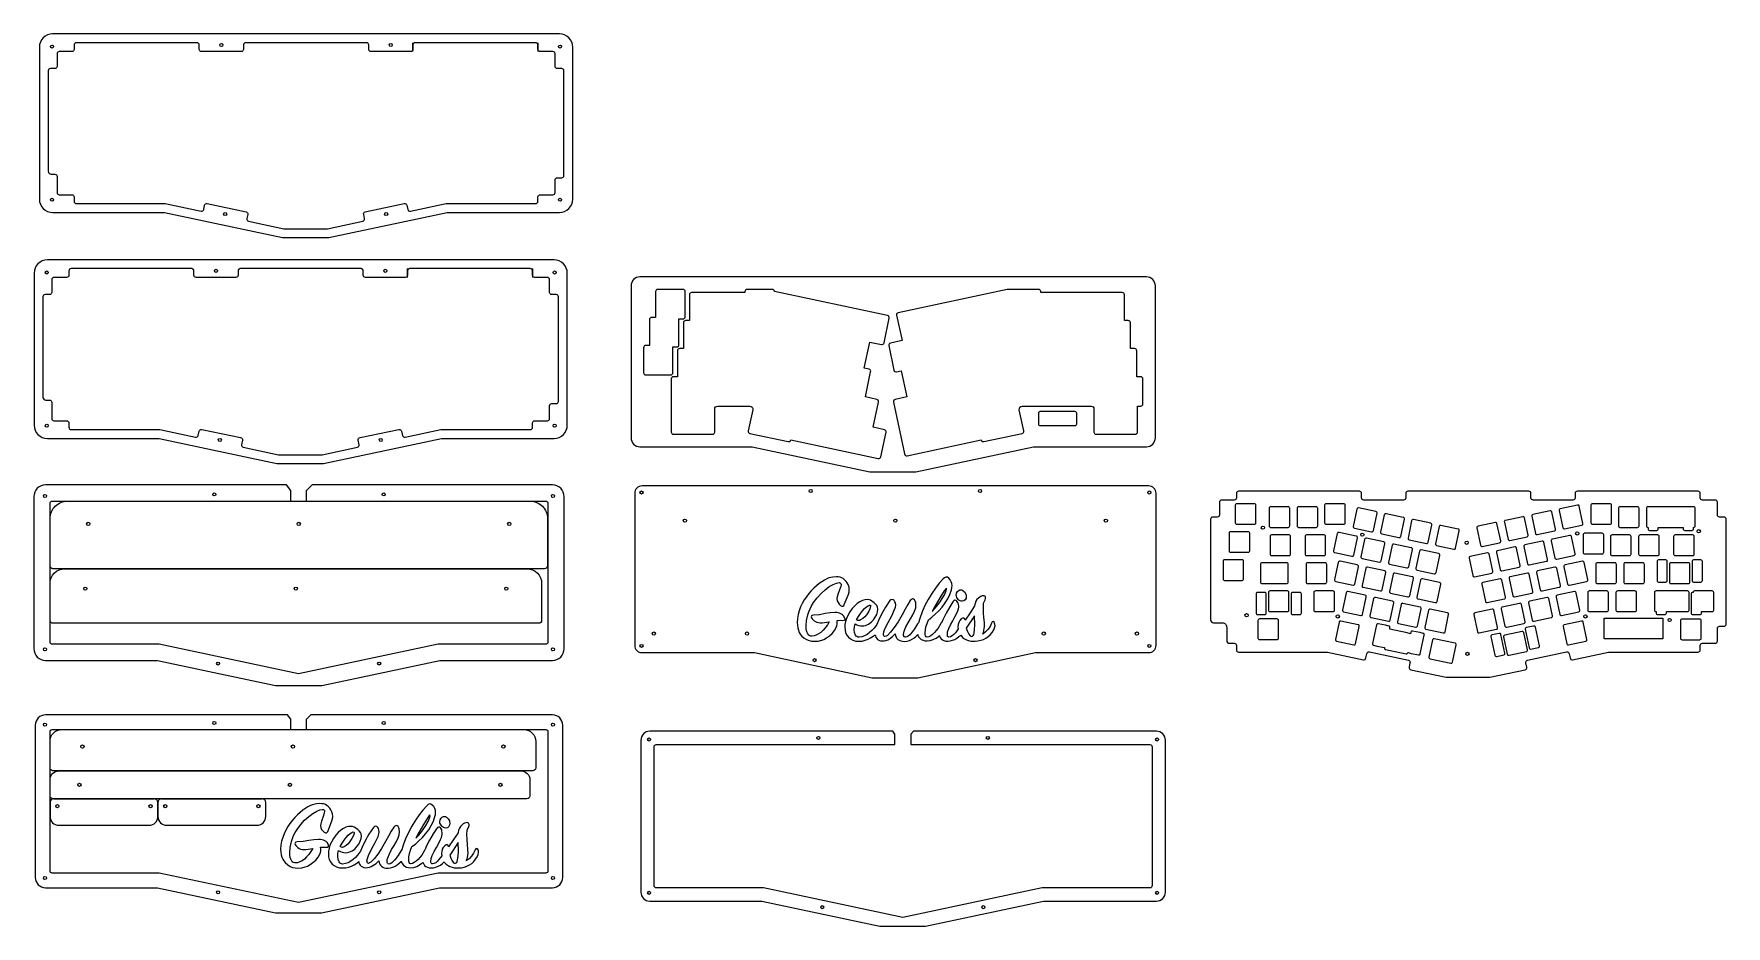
# Model space of a CAD drawing. Header units: inches. Extents: x 16 to 2541, y 31 to 1463.
# Drawn here: x 16 to 1165, y 31 to 637 of the extents above; entities that cross this region are included whole.
import ezdxf

# ---------------------------------------------------------------- set-up
doc = ezdxf.new("R2010")
doc.units = ezdxf.units.IN
doc.header["$MEASUREMENT"] = 0
doc.layers.add('Layer 1', color=7, linetype='Continuous')

msp = doc.modelspace()

# ---------------------------------------------------------------- linework, layer by layer
at = {"color": 2, "linetype": 'Continuous'}
for p, q in [((190.2, 327), (187.3, 330.8)), ((190.2, 319.8), (190.2, 327)), ((200.9, 327), (204.8, 330.8)), ((200.9, 319.8), (200.9, 327)), ((190.2, 171.6), (188, 174.5)), ((200.9, 171.6), (203.8, 174.5)), ((190.2, 164.5), (190.2, 171.6)), ((200.9, 164.5), (200.9, 171.6))]:
    msp.add_line(p, q, dxfattribs=at)
at = {"color": 6, "linetype": 'Continuous'}
for p, q in [((26.7, 115), (26.7, 105.5)), ((29.2, 117.5), (97.5, 117.5)), ((100, 115), (100, 105.5)), ((100, 105.5), (100, 115)), ((102.5, 117.5), (170.8, 117.5)), ((173.3, 105.5), (173.3, 115)), ((32.7, 99.5), (94, 99.5)), ((106, 99.5), (167.3, 99.5))]:
    msp.add_line(p, q, dxfattribs=at)
at = {"color": 1, "linetype": 'Continuous'}
for points in [[(28.5, 637.2, 0.414214), (19.5, 628.2), (19.5, 623.7), (19.5, 529.4), (19.5, 524.9, 0.414214), (28.5, 515.9), (33, 515.9), (104.4, 515.9), (184.6, 498.9), (200.4, 498.9), (216.2, 498.9), (296.4, 515.9), (368.3, 515.9), (372.8, 515.9, 0.414214), (381.8, 524.9), (381.8, 529.4), (381.8, 628.2, 0.414214), (372.8, 637.2), (205.8, 637.2), (195.1, 637.2), (33, 637.2)], [(33, 527.9), (38.5, 527.9), (41.6, 527.9, -0.414214), (43.1, 526.4), (43.1, 523.4, 0.414214), (44.6, 521.9), (105, 521.9), (129.3, 516.7, 0.414214), (131.1, 517.9), (131.7, 520.8, -0.414214), (133.5, 522), (159.9, 516.4, -0.414214), (161, 514.6), (160.4, 511.7, 0.414214), (161.6, 509.9), (185.5, 504.8), (215.3, 504.8), (239.2, 509.9, 0.414214), (240.4, 511.7), (239.8, 514.6, -0.414214), (240.9, 516.4), (267.3, 522, -0.414214), (269.1, 520.8), (269.7, 517.9, 0.414214), (271.5, 516.7), (295.8, 521.9), (356.7, 521.9, 0.414214), (358.2, 523.4), (358.2, 526.4, -0.414214), (359.7, 527.9), (368.3, 527.9, 0.414214), (369.8, 529.4), (369.8, 538, -0.414214), (371.3, 539.5), (374.3, 539.5, 0.414214), (375.8, 541), (375.8, 612.1, 0.414214), (374.3, 613.6), (371.3, 613.6, -0.414214), (369.8, 615.1), (369.8, 623.7, 0.414214), (368.3, 625.2), (359.7, 625.2, -0.414214), (358.2, 626.7), (358.2, 629.7, 0.414214), (356.7, 631.2), (274.7, 631.2, 0.414214), (273.2, 629.7), (273.2, 626.7, -0.414214), (271.7, 625.2), (244.7, 625.2, -0.414214), (243.2, 626.7), (243.2, 629.7, 0.414214), (241.7, 631.2), (159.6, 631.2, 0.414214), (158.1, 629.7), (158.1, 626.7, -0.414214), (156.6, 625.2), (129.6, 625.2, -0.414214), (128.1, 626.7), (128.1, 629.7, 0.414214), (126.6, 631.2), (44.6, 631.2, 0.414214), (43.1, 629.7), (43.1, 626.7, -0.414214), (41.6, 625.2), (33, 625.2, 0.414214), (31.5, 623.7), (31.5, 615.1, -0.414214), (30, 613.6), (27, 613.6, 0.414214), (25.5, 612.1), (25.5, 543.9, 0.414214), (27.5, 541.9), (30, 541.9, -0.414214), (31.5, 540.4), (31.5, 539.5), (31.5, 529.4, 0.414214)], [(24.9, 483.7, 0.414214), (15.9, 474.7), (15.9, 470.2), (15.9, 375.9), (15.9, 371.4, 0.414214), (24.9, 362.4), (29.4, 362.4), (100.8, 362.4), (180.9, 345.3), (196.8, 345.3), (212.6, 345.3), (292.7, 362.4), (364.6, 362.4), (369.1, 362.4, 0.414214), (378.1, 371.4), (378.1, 375.9), (378.1, 474.7, 0.414214), (369.1, 483.7), (202.1, 483.7), (191.4, 483.7), (29.4, 483.7)], [(29.4, 374.4), (34.9, 374.4), (38, 374.4, -0.414214), (39.5, 372.9), (39.5, 369.9, 0.414214), (41, 368.4), (101.4, 368.4), (125.6, 363.2, 0.414214), (127.4, 364.4), (128, 367.3, -0.414214), (129.8, 368.5), (156.2, 362.9, -0.414214), (157.4, 361.1), (156.8, 358.1, 0.414214), (157.9, 356.4), (181.9, 351.3), (211.7, 351.3), (235.6, 356.4, 0.414214), (236.7, 358.1), (236.1, 361.1, -0.414214), (237.3, 362.9), (263.7, 368.5, -0.414214), (265.5, 367.3), (266.1, 364.4, 0.414214), (267.9, 363.2), (292.1, 368.4), (353, 368.4, 0.414214), (354.5, 369.9), (354.5, 372.9, -0.414214), (356, 374.4), (364.6, 374.4, 0.414214), (366.1, 375.9), (366.1, 384.5, -0.414214), (367.6, 386), (370.6, 386, 0.414214), (372.1, 387.5), (372.1, 458.6, 0.414214), (370.6, 460.1), (367.6, 460.1, -0.414214), (366.1, 461.6), (366.1, 470.2, 0.414214), (364.6, 471.7), (356, 471.7, -0.414214), (354.5, 473.2), (354.5, 476.2, 0.414214), (353, 477.7), (271, 477.7, 0.414214), (269.5, 476.2), (269.5, 473.2, -0.414214), (268, 471.7), (241, 471.7, -0.414214), (239.5, 473.2), (239.5, 476.2, 0.414214), (238, 477.7), (156, 477.7, 0.414214), (154.5, 476.2), (154.5, 473.2, -0.414214), (153, 471.7), (126, 471.7, -0.414214), (124.5, 473.2), (124.5, 476.2, 0.414214), (123, 477.7), (41, 477.7, 0.414214), (39.5, 476.2), (39.5, 473.2, -0.414214), (38, 471.7), (29.4, 471.7, 0.414214), (27.9, 470.2), (27.9, 461.6, -0.414214), (26.4, 460.1), (23.4, 460.1, 0.414214), (21.9, 458.6), (21.9, 390.4, 0.414214), (23.9, 388.4), (26.4, 388.4, -0.414214), (27.9, 386.9), (27.9, 386), (27.9, 375.9, 0.414214)], [(844.9, 318), (832.9, 318, 0.414214), (831.9, 317), (831.9, 305, 0.414214), (832.9, 304), (844.9, 304, 0.414214), (845.9, 305), (845.9, 317, 0.414214)], [(867.9, 315.9), (855.9, 315.9, 0.414214), (854.9, 314.9), (854.9, 302.9, 0.414214), (855.9, 301.9), (867.9, 301.9, 0.414214), (868.9, 302.9), (868.9, 314.9, 0.414214)], [(886.9, 315.9), (874.9, 315.9, 0.414214), (873.9, 314.9), (873.9, 302.9, 0.414214), (874.9, 301.9), (886.9, 301.9, 0.414214), (887.9, 302.9), (887.9, 314.9, 0.414214)], [(905.6, 318), (893.6, 318, 0.414214), (892.6, 317), (892.6, 305, 0.414214), (893.6, 304), (905.6, 304, 0.414214), (906.6, 305), (906.6, 317, 0.414214)], [(927.4, 312.6), (915.7, 315.1, 0.414214), (914.5, 314.4), (912, 302.6, 0.414214), (912.8, 301.4), (924.5, 299, 0.414214), (925.7, 299.7), (928.2, 311.5, 0.414214)], [(946, 308.7), (934.3, 311.2, 0.414214), (933.1, 310.4), (930.6, 298.7, 0.414214), (931.4, 297.5), (943.1, 295, 0.414214), (944.3, 295.8), (946.8, 307.5, 0.414214)], [(1045.8, 313.2), (1034.1, 310.7, 0.414214), (1033.3, 309.5), (1035.8, 297.7, 0.414214), (1037, 297), (1048.7, 299.5, 0.414214), (1049.5, 300.7), (1047, 312.4, 0.414214)], [(1064.5, 317.1), (1052.7, 314.6, 0.414214), (1051.9, 313.4), (1054.4, 301.7, 0.414214), (1055.6, 300.9), (1067.4, 303.4, 0.414214), (1068.1, 304.6), (1065.6, 316.4, 0.414214)], [(1086.5, 318), (1074.5, 318, 0.414214), (1073.5, 317), (1073.5, 305, 0.414214), (1074.5, 304), (1086.5, 304, 0.414214), (1087.5, 305), (1087.5, 317, 0.414214)], [(1105.2, 315.9), (1093.2, 315.9, 0.414214), (1092.2, 314.9), (1092.2, 302.9, 0.414214), (1093.2, 301.9), (1105.2, 301.9, 0.414214), (1106.2, 302.9), (1106.2, 314.9, 0.414214)], [(1113.3, 299.9), (1118.3, 299.9, 0.414214), (1119.3, 300.9), (1119.3, 301.9), (1136.2, 301.9), (1136.2, 300.9, 0.414214), (1137.2, 299.9), (1142.2, 299.9, 0.414214), (1143.2, 300.9), (1143.2, 301.9), (1143.3, 301.9, 0.414214), (1144.3, 302.9), (1144.3, 314.9, 0.414214), (1143.3, 315.9), (1112.2, 315.9, 0.414214), (1111.2, 314.9), (1111.2, 302.9, 0.414214), (1112.2, 301.9), (1112.3, 301.9), (1112.3, 300.9, 0.414214)], [(840.7, 299), (828.7, 299, 0.414214), (827.7, 298), (827.7, 286, 0.414214), (828.7, 285), (840.7, 285, 0.414214), (841.7, 286), (841.7, 298, 0.414214)], [(964.7, 304.7), (952.9, 307.2, 0.414214), (951.7, 306.4), (949.3, 294.7, 0.414214), (950, 293.5), (961.8, 291, 0.414214), (962.9, 291.8), (965.4, 303.5, 0.414214)], [(983.3, 300.8), (971.6, 303.3, 0.414214), (970.4, 302.5), (967.9, 290.8, 0.414214), (968.7, 289.6), (980.4, 287.1, 0.414214), (981.6, 287.8), (984.1, 299.6, 0.414214)], [(1008.6, 305.2), (996.8, 302.7, 0.414214), (996, 301.6), (998.5, 289.8, 0.414214), (999.7, 289), (1011.5, 291.5, 0.414214), (1012.2, 292.7), (1009.7, 304.5, 0.414214)], [(1027.2, 309.2), (1015.4, 306.7, 0.414214), (1014.7, 305.5), (1017.2, 293.8, 0.414214), (1018.4, 293), (1030.1, 295.5, 0.414214), (1030.9, 296.7), (1028.4, 308.4, 0.414214)], [(868.5, 296.8), (856.5, 296.8, 0.414214), (855.5, 295.8), (855.5, 283.8, 0.414214), (856.5, 282.8), (868.5, 282.8, 0.414214), (869.5, 283.8), (869.5, 295.8, 0.414214)], [(892.3, 296.8), (880.3, 296.8, 0.414214), (879.3, 295.8), (879.3, 283.8, 0.414214), (880.3, 282.8), (892.3, 282.8, 0.414214), (893.3, 283.8), (893.3, 295.8, 0.414214)], [(914.1, 296), (902.4, 298.5, 0.414214), (901.2, 297.7), (898.7, 286, 0.414214), (899.5, 284.8), (911.2, 282.3, 0.414214), (912.4, 283.1), (914.9, 294.8, 0.414214)], [(932.8, 292), (921, 294.5, 0.414214), (919.8, 293.8), (917.3, 282, 0.414214), (918.1, 280.8), (929.8, 278.3, 0.414214), (931, 279.1), (933.5, 290.8, 0.414214)], [(951.4, 288.1), (939.7, 290.6, 0.414214), (938.5, 289.8), (936, 278.1, 0.414214), (936.7, 276.9), (948.5, 274.4, 0.414214), (949.7, 275.2), (952.2, 286.9, 0.414214)], [(1021.8, 288.6), (1010.1, 286.1, 0.414214), (1009.3, 284.9), (1011.8, 273.2, 0.414214), (1013, 272.4), (1024.7, 274.9, 0.414214), (1025.5, 276.1), (1023, 287.8, 0.414214)], [(1040.5, 292.5), (1028.7, 290.1, 0.414214), (1028, 288.9), (1030.4, 277.1, 0.414214), (1031.6, 276.4), (1043.4, 278.9, 0.414214), (1044.1, 280), (1041.6, 291.8, 0.414214)], [(1059.1, 296.5), (1047.4, 294, 0.414214), (1046.6, 292.8), (1049.1, 281.1, 0.414214), (1050.3, 280.3), (1062, 282.8, 0.414214), (1062.8, 284), (1060.3, 295.7, 0.414214)], [(1081.2, 297.9), (1069.2, 297.9, 0.414214), (1068.2, 296.9), (1068.2, 284.9, 0.414214), (1069.2, 283.9), (1081.2, 283.9, 0.414214), (1082.2, 284.9), (1082.2, 296.9, 0.414214)], [(1099.8, 296.8), (1087.8, 296.8, 0.414214), (1086.8, 295.8), (1086.8, 283.8, 0.414214), (1087.8, 282.8), (1099.8, 282.8, 0.414214), (1100.8, 283.8), (1100.8, 295.8, 0.414214)], [(1118.9, 296.8), (1106.9, 296.8, 0.414214), (1105.9, 295.8), (1105.9, 283.8, 0.414214), (1106.9, 282.8), (1118.9, 282.8, 0.414214), (1119.9, 283.8), (1119.9, 295.8, 0.414214)], [(1142.7, 296.8), (1130.7, 296.8, 0.414214), (1129.7, 295.8), (1129.7, 283.8, 0.414214), (1130.7, 282.8), (1142.7, 282.8, 0.414214), (1143.7, 283.8), (1143.7, 295.8, 0.414214)], [(836.6, 279.9), (824.6, 279.9, 0.414214), (823.6, 278.9), (823.6, 266.9, 0.414214), (824.6, 265.9), (836.6, 265.9, 0.414214), (837.6, 266.9), (837.6, 278.9, 0.414214)], [(893, 277.8), (881, 277.8, 0.414214), (880, 276.8), (880, 264.8, 0.414214), (881, 263.8), (893, 263.8, 0.414214), (894, 264.8), (894, 276.8, 0.414214)], [(914.8, 276.4), (903.1, 278.9, 0.414214), (901.9, 278.1), (899.4, 266.4, 0.414214), (900.2, 265.2), (911.9, 262.7, 0.414214), (913.1, 263.4), (915.6, 275.2, 0.414214)], [(970, 284.1), (958.3, 286.6, 0.414214), (957.1, 285.8), (954.6, 274.1, 0.414214), (955.4, 272.9), (967.1, 270.4, 0.414214), (968.3, 271.2), (970.8, 282.9, 0.414214)], [(1003.2, 284.6), (991.5, 282.1, 0.414214), (990.7, 280.9), (993.2, 269.2, 0.414214), (994.4, 268.4), (1006.1, 270.9, 0.414214), (1006.9, 272.1), (1004.4, 283.9, 0.414214)], [(1067.7, 278.9), (1056, 276.4, 0.414214), (1055.2, 275.2), (1057.7, 263.4, 0.414214), (1058.9, 262.7), (1070.6, 265.2, 0.414214), (1071.4, 266.4), (1068.9, 278.1, 0.414214)], [(1089.8, 277.8), (1077.8, 277.8, 0.414214), (1076.8, 276.8), (1076.8, 264.8, 0.414214), (1077.8, 263.8), (1089.8, 263.8, 0.414214), (1090.8, 264.8), (1090.8, 276.8, 0.414214)], [(1108.8, 277.8), (1096.8, 277.8, 0.414214), (1095.8, 276.8), (1095.8, 264.8, 0.414214), (1096.8, 263.8), (1108.8, 263.8, 0.414214), (1109.8, 264.8), (1109.8, 276.8, 0.414214)], [(1124.4, 279.8), (1119.4, 279.8, 0.414214), (1118.4, 278.8), (1118.4, 265.8, 0.414214), (1119.4, 264.8), (1124.4, 264.8, 0.414214), (1125.4, 265.8), (1125.4, 278.8, 0.414214)], [(1139.8, 277.8), (1127.8, 277.8, 0.414214), (1126.8, 276.8), (1126.8, 264.8, 0.414214), (1127.8, 263.8), (1139.8, 263.8, 0.414214), (1140.8, 264.8), (1140.8, 276.8, 0.414214)], [(1148.2, 279.8), (1143.2, 279.8, 0.414214), (1142.2, 278.8), (1142.2, 265.8, 0.414214), (1143.2, 264.8), (1148.2, 264.8, 0.414214), (1149.2, 265.8), (1149.2, 278.8, 0.414214)], [(933.5, 272.4), (921.7, 274.9, 0.414214), (920.5, 274.1), (918, 262.4, 0.414214), (918.8, 261.2), (930.5, 258.7, 0.414214), (931.7, 259.5), (934.2, 271.2, 0.414214)], [(952.1, 268.4), (940.4, 270.9, 0.414214), (939.2, 270.2), (936.7, 258.4, 0.414214), (937.4, 257.2), (949.2, 254.7, 0.414214), (950.4, 255.5), (952.9, 267.3, 0.414214)], [(970.7, 264.5), (959, 267, 0.414214), (957.8, 266.2), (955.3, 254.5, 0.414214), (956.1, 253.3), (967.8, 250.8, 0.414214), (969, 251.6), (971.5, 263.3, 0.414214)], [(1011.8, 267), (1000.1, 264.5, 0.414214), (999.3, 263.3), (1001.8, 251.6, 0.414214), (1003, 250.8), (1014.7, 253.3, 0.414214), (1015.5, 254.5), (1013, 266.2, 0.414214)], [(1030.4, 270.9), (1018.7, 268.4, 0.414214), (1017.9, 267.3), (1020.4, 255.5, 0.414214), (1021.6, 254.7), (1033.4, 257.2, 0.414214), (1034.1, 258.4), (1031.6, 270.2, 0.414214)], [(1049.1, 274.9), (1037.3, 272.4, 0.414214), (1036.6, 271.2), (1039.1, 259.5, 0.414214), (1040.3, 258.7), (1052, 261.2, 0.414214), (1052.8, 262.4), (1050.3, 274.1, 0.414214)], [(847, 242.7), (852, 242.7, 0.414214), (853, 243.7), (853, 256.7, 0.414214), (852, 257.7), (847, 257.7, 0.414214), (846, 256.7), (846, 243.7, 0.414214)], [(867.4, 258.7), (855.4, 258.7, 0.414214), (854.4, 257.7), (854.4, 245.7, 0.414214), (855.4, 244.7), (867.4, 244.7, 0.414214), (868.4, 245.7), (868.4, 257.7, 0.414214)], [(870.8, 242.7), (875.8, 242.7, 0.414214), (876.8, 243.7), (876.8, 256.7, 0.414214), (875.8, 257.7), (870.8, 257.7, 0.414214), (869.8, 256.7), (869.8, 243.7, 0.414214)], [(898.3, 258.7), (886.3, 258.7, 0.414214), (885.3, 257.7), (885.3, 245.7, 0.414214), (886.3, 244.7), (898.3, 244.7, 0.414214), (899.3, 245.7), (899.3, 257.7, 0.414214)], [(920.2, 255.8), (908.4, 258.3, 0.414214), (907.3, 257.5), (904.8, 245.7, 0.414214), (905.5, 244.6), (917.3, 242.1, 0.414214), (918.4, 242.8), (920.9, 254.6, 0.414214)], [(938.8, 251.8), (927.1, 254.3, 0.414214), (925.9, 253.5), (923.4, 241.8, 0.414214), (924.2, 240.6), (935.9, 238.1, 0.414214), (937.1, 238.9), (939.6, 250.6, 0.414214)], [(1043.7, 254.3), (1032, 251.8, 0.414214), (1031.2, 250.6), (1033.7, 238.9, 0.414214), (1034.9, 238.1), (1046.6, 240.6, 0.414214), (1047.4, 241.8), (1044.9, 253.5, 0.414214)], [(1062.4, 258.3), (1050.6, 255.8, 0.414214), (1049.8, 254.6), (1052.3, 242.8, 0.414214), (1053.5, 242.1), (1065.3, 244.6, 0.414214), (1066, 245.7), (1063.5, 257.5, 0.414214)], [(1084.4, 258.7), (1072.4, 258.7, 0.414214), (1071.4, 257.7), (1071.4, 245.7, 0.414214), (1072.4, 244.7), (1084.4, 244.7, 0.414214), (1085.4, 245.7), (1085.4, 257.7, 0.414214)], [(1103.5, 258.7), (1091.5, 258.7, 0.414214), (1090.5, 257.7), (1090.5, 245.7, 0.414214), (1091.5, 244.7), (1103.5, 244.7, 0.414214), (1104.5, 245.7), (1104.5, 257.7, 0.414214)], [(1116.7, 257.7), (1116.7, 245.7, 0.414214), (1117.7, 244.7), (1117.8, 244.7), (1117.8, 243.7, 0.414214), (1118.8, 242.7), (1123.8, 242.7, 0.414214), (1124.8, 243.7), (1124.8, 244.7), (1139.2, 244.7, 0.414214), (1140.2, 245.7), (1140.2, 257.7, 0.414214), (1139.2, 258.7), (1117.7, 258.7, 0.414214)], [(1142.6, 257.7, 0.414214), (1141.6, 256.7), (1141.6, 243.7, 0.414214), (1142.6, 242.7), (1147.6, 242.7, 0.414214), (1148.6, 243.7), (1148.6, 244.7), (1155.9, 244.7, 0.414214), (1156.9, 245.7), (1156.9, 257.7, 0.414214), (1155.9, 258.7), (1143.9, 258.7, 0.414214), (1142.9, 257.7)], [(957.4, 247.8), (945.7, 250.3, 0.414214), (944.5, 249.6), (942, 237.8, 0.414214), (942.8, 236.6), (954.5, 234.1, 0.414214), (955.7, 234.9), (958.2, 246.6, 0.414214)], [(976.1, 243.9), (964.3, 246.4, 0.414214), (963.2, 245.6), (960.7, 233.9, 0.414214), (961.4, 232.7), (973.2, 230.2, 0.414214), (974.4, 230.9), (976.8, 242.7, 0.414214)], [(1006.5, 246.4), (994.7, 243.9, 0.414214), (993.9, 242.7), (996.4, 230.9, 0.414214), (997.6, 230.2), (1009.4, 232.7, 0.414214), (1010.1, 233.9), (1007.6, 245.6, 0.414214)], [(1025.1, 250.3), (1013.3, 247.8, 0.414214), (1012.6, 246.6), (1015.1, 234.9, 0.414214), (1016.3, 234.1), (1028, 236.6, 0.414214), (1028.8, 237.8), (1026.3, 249.6, 0.414214)], [(860.3, 239.7), (848.3, 239.7, 0.414214), (847.3, 238.7), (847.3, 226.7, 0.414214), (848.3, 225.7), (860.3, 225.7, 0.414214), (861.3, 226.7), (861.3, 238.7, 0.414214)], [(915.4, 235.8), (903.6, 238.3, 0.414214), (902.4, 237.5), (899.9, 225.8, 0.414214), (900.7, 224.6), (912.5, 222.1, 0.414214), (913.6, 222.8), (916.1, 234.6, 0.414214)], [(928.2, 221.3), (933.1, 220.2, 0.023636), (933.2, 220.2, 0.41417), (934, 219), (936.2, 218.6, 0.024024), (936.2, 218.5), (948, 216.1, 0.414214), (949.2, 216.8), (949.2, 216.8, 0.024893), (949.3, 216.8), (951.4, 216.3, 0.029842), (951.6, 216.3), (956.4, 215.3, 0.414214), (957.6, 216), (960.3, 228.8, 0.414214), (959.6, 229.9), (957.4, 230.4, 0.029842), (957.3, 230.4), (952.4, 231.5, 0.414214), (951.2, 230.7), (951, 229.7, 0.024893), (950.9, 229.7), (948.7, 230.2, 0.024024), (948.6, 230.2), (936.9, 232.7, 0.023636), (936.8, 232.7), (937, 233.7, 0.414214), (936.2, 234.9), (934, 235.4, 0.029842), (933.9, 235.4), (929, 236.4, 0.414214), (927.8, 235.7), (925.1, 223, 0.414214), (925.9, 221.8), (928.1, 221.3, 0.029842)], [(1011.2, 229.9), (1006.3, 228.9, 0.414214), (1005.6, 227.7), (1008.3, 215, 0.414214), (1009.5, 214.2), (1014.4, 215.3, 0.414214), (1015.1, 216.5), (1012.4, 229.2, 0.414214)], [(1026.8, 231.2), (1015, 228.7, 0.414214), (1014.2, 227.5), (1016.7, 215.8, 0.414214), (1017.9, 215), (1029.7, 217.5, 0.414214), (1030.4, 218.7), (1027.9, 230.4, 0.414214)], [(1034.6, 234.9), (1029.7, 233.9, 0.414214), (1028.9, 232.7), (1031.6, 220, 0.414214), (1032.8, 219.2), (1037.7, 220.2, 0.414214), (1038.5, 221.4), (1035.8, 234.1, 0.414214)], [(1067.2, 238.3), (1055.4, 235.8, 0.414214), (1054.7, 234.6), (1057.2, 222.8, 0.414214), (1058.3, 222.1), (1070.1, 224.6, 0.414214), (1070.8, 225.8), (1068.3, 237.5, 0.414214)], [(1147.4, 239.6), (1135.4, 239.6, 0.414214), (1134.4, 238.6), (1134.4, 226.6, 0.414214), (1135.4, 225.6), (1147.4, 225.6, 0.414214), (1148.4, 226.6), (1148.4, 238.6, 0.414214)], [(981.2, 223.3), (967.1, 226.3, 0.414214), (966, 225.5), (963.5, 213.8, 0.414214), (964.2, 212.6), (978.3, 209.6, 0.414214), (979.5, 210.4), (982, 222.1, 0.414214)]]:
    msp.add_lwpolyline(points, format="xyb", close=True, dxfattribs=at)
for points in [[(273.2, 625.2), (273.2, 631.2)], [(358.2, 631.2), (358.2, 625.2)], [(269.5, 471.7), (269.5, 477.7)], [(354.5, 477.7), (354.5, 471.7)]]:
    msp.add_lwpolyline(points, dxfattribs=at)
at = {"color": 3, "linetype": 'Continuous'}
msp.add_lwpolyline([(427.4, 472.1, 0.414214), (421.4, 466.1), (421.4, 461.6), (421.4, 367.2), (421.4, 362.7, 0.414214), (427.4, 356.7), (431.9, 356.7), (503.6, 356.7), (583.7, 339.7), (599.3, 339.7), (614.8, 339.7), (694.9, 356.7), (767.1, 356.7), (771.6, 356.7, 0.414214), (777.6, 362.7), (777.6, 367.2), (777.6, 466.1, 0.414214), (771.6, 472.1), (604.6, 472.1), (593.9, 472.1), (431.9, 472.1)], format="xyb", close=True, dxfattribs=at)
at = {"color": 3, "linetype": 'Continuous', "lineweight": 25}
for points in [[(454, 426), (454, 443.6), (456.7, 443.6, 0.414214), (458.2, 445.1), (458.2, 462.1, 0.414214), (456.7, 463.6), (439.6, 463.6, 0.414214), (438.1, 462.1), (438.1, 444.6), (435.4, 444.6, 0.414214), (433.9, 443.1), (433.9, 425.5), (431.4, 425.5, 0.414214), (429.9, 424), (429.9, 407, 0.414214), (431.4, 405.5), (448.4, 405.5, 0.414214), (449.9, 407), (449.9, 424.5), (452.5, 424.5, 0.414214)], [(595.7, 445.8), (518.9, 462.1), (518.9, 462.1, 0.414214), (517.4, 463.6), (500.3, 463.6, 0.414214), (498.8, 462.1), (498.8, 461.5), (462.6, 461.5, 0.414214), (461.1, 460), (461.1, 442.4), (458.5, 442.4, 0.414214), (457, 440.9), (457, 423.4), (454.4, 423.4, 0.414214), (452.9, 421.9), (452.9, 404.3), (450.2, 404.3, 0.414214), (448.7, 402.8), (448.7, 366.7, 0.414214), (450.2, 365.2), (476.8, 365.2, 0.414214), (478.3, 366.7), (478.3, 382.3, -0.414214), (480.3, 384.3), (502.2, 384.3, -0.476976), (504.1, 381.8), (501.1, 367.5, 0.414214), (502.2, 365.7), (528.2, 360.2, 0.414214), (530, 361.3), (530, 361.3), (589.4, 348.7, 0.414214), (591.2, 349.9), (594.7, 366.5, 0.414214), (593.6, 368.3), (585.9, 369.9), (589.6, 387.1, 0.414214), (588.4, 388.9), (580.6, 390.6), (584.2, 407.7, 0.414214), (583.1, 409.5), (579.9, 410.2), (583.6, 427.8), (591.5, 426.2, 0.414214), (593.3, 427.3), (596.8, 444, 0.414214)], [(687.1, 365.7, 0.414214), (688.2, 367.5), (685.2, 381.8, -0.476976), (687.2, 384.3), (733.9, 384.3, -0.414214), (735.9, 382.3), (735.9, 366.7, 0.414214), (737.4, 365.2), (764, 365.2, 0.414214), (765.5, 366.7), (765.5, 384.3), (767.7, 384.3, 0.414214), (769.2, 385.8), (769.2, 402.8, 0.414214), (767.7, 404.3), (765, 404.3), (765, 421.9, 0.414214), (763.5, 423.4), (760.7, 423.4), (760.7, 440.9, 0.414214), (759.2, 442.4), (756.6, 442.4), (756.6, 460, 0.414214), (755.1, 461.5), (699.8, 461.5), (699.8, 462.1, 0.414214), (698.3, 463.6), (679.8, 463.6, 0.010008), (679.7, 463.6), (677.2, 463.5, 0.042377), (676.9, 463.5), (603, 447.8, 0.414214), (601.8, 446), (605.5, 428.8), (597.6, 427.1, 0.414214), (596.5, 425.4), (600, 408.7, 0.414214), (601.8, 407.5), (605, 408.2), (608.7, 390.6), (600.9, 388.9, 0.414214), (599.7, 387.1), (607.2, 351.8, 0.414214), (609, 350.6), (659.3, 361.3, 0.413431), (661.1, 360.2)]]:
    msp.add_lwpolyline(points, format="xyb", close=True, dxfattribs=at)
at = {"color": 3}
msp.add_lwpolyline([(723.2, 371.1, 0.414214), (724.2, 372.1), (724.2, 379.6, 0.414214), (723.2, 380.6), (699.2, 380.6, 0.414214), (698.2, 379.6), (698.2, 372.1, 0.414214), (699.2, 371.1)], format="xyb", close=True, dxfattribs=at)
at = {"color": 2, "linetype": 'Continuous'}
for points in [[(187.3, 330.8), (28.2, 330.8), (23.7, 330.8, 0.414214), (15.7, 322.8), (15.7, 318.3), (15.7, 224), (15.7, 219.5, 0.414214), (23.7, 211.5), (28.2, 211.5), (99.7, 211.5), (179.9, 194.5), (195.6, 194.5), (211.3, 194.5), (291.5, 211.5), (363.5, 211.5), (368, 211.5, 0.414214), (376, 219.5), (376, 224), (376, 322.8, 0.414214), (368, 330.8), (204.8, 330.8)], [(200.9, 319.8), (363.5, 319.8, -0.414214), (365, 318.3), (365, 224, -0.414214), (363.5, 222.5), (290.3, 222.5), (195.6, 202.4), (100.9, 222.5), (28.2, 222.5, -0.414214), (26.7, 224), (26.7, 318.3, -0.414214), (28.2, 319.8), (190.2, 319.8)], [(188, 174.5), (28.2, 174.5), (23.7, 174.5, 0.414214), (16.7, 167.5), (16.7, 163), (16.7, 68.6), (16.7, 64.1, 0.414214), (23.7, 57.1), (28.2, 57.1), (99.8, 57.1), (180, 40.1), (195.6, 40.1), (211.2, 40.1), (291.4, 57.1), (363.5, 57.1), (368, 57.1, 0.414214), (375, 64.1), (375, 68.6), (375, 167.5, 0.414214), (368, 174.5), (203.8, 174.5)], [(200.9, 164.5), (363.5, 164.5, -0.414214), (365, 163), (365, 68.6, -0.414214), (363.5, 67.1), (290.3, 67.1), (195.6, 47), (100.9, 67.1), (28.2, 67.1, -0.414214), (26.7, 68.6), (26.7, 163, -0.414214), (28.2, 164.5), (190.2, 164.5)]]:
    msp.add_lwpolyline(points, format="xyb", dxfattribs=at)
for points in [[(428.9, 330.1, 0.414214), (423.9, 325.1), (423.9, 320.6), (423.9, 226.3), (423.9, 221.8, 0.414214), (428.9, 216.8), (433.4, 216.8), (505.2, 216.8), (585.3, 199.8), (600.7, 199.8), (616.2, 199.8), (696.3, 216.8), (768.6, 216.8), (773.1, 216.8, 0.414214), (778.1, 221.8), (778.1, 226.3), (778.1, 325.1, 0.414214), (773.1, 330.1), (606.1, 330.1), (595.4, 330.1), (433.4, 330.1)], [(600.7, 154.4), (600.7, 161.5), (599.2, 163.4), (598.5, 163.4), (438.6, 163.4), (434.1, 163.4, 0.414214), (428.1, 157.4), (428.1, 152.9), (428.1, 58.5), (428.1, 54, 0.414214), (434.1, 48), (438.6, 48), (510.3, 48), (590.5, 31), (606, 31), (621.5, 31), (701.7, 48), (773.9, 48), (778.4, 48, 0.414214), (784.4, 54), (784.4, 58.5), (784.4, 157.4, 0.414214), (778.4, 163.4), (614.2, 163.4), (613.2, 163.4), (611.4, 161.5), (611.4, 154.4), (773.9, 154.4, -0.414214), (775.4, 152.9), (775.4, 58.5, -0.414214), (773.9, 57), (700.7, 57), (606, 36.9), (511.3, 57), (438.6, 57, -0.414214), (437.1, 58.5), (437.1, 152.9, -0.414214), (438.6, 154.4)]]:
    msp.add_lwpolyline(points, format="xyb", close=True, dxfattribs=at)
at = {"color": 1, "linetype": 'Continuous'}
for points in [[(1034.3, 320.5, -0.414214), (1032.8, 322), (1032.8, 325, 0.414214), (1031.3, 326.5), (949.2, 326.5, 0.414214), (947.7, 325), (947.7, 322, -0.414214), (946.2, 320.5), (919.2, 320.5, -0.414214), (917.7, 322), (917.7, 325, 0.414214), (916.2, 326.5), (834.2, 326.5, 0.414214), (832.7, 325), (832.7, 322, -0.414214), (831.2, 320.5), (822.6, 320.5, 0.414214), (821.1, 319), (821.1, 310.4, -0.414214), (819.6, 308.9), (816.6, 308.9, 0.414214), (815.1, 307.4), (815.1, 239.1, 0.414214), (817.1, 237.1), (823.1, 237.1, -0.414214), (826.1, 234.1), (826.1, 225.2, 0.414214), (828.1, 223.2), (831.2, 223.2, -0.414214), (832.7, 221.7), (832.7, 218.7, 0.414214), (834.2, 217.2), (894.6, 217.2), (918.9, 212, 0.414214), (920.7, 213.2), (921.3, 216.1, -0.414214), (923.1, 217.3), (949.5, 211.6, -0.414214), (950.6, 209.9), (950, 206.9, 0.414214), (951.2, 205.2), (975.1, 200.1), (1004.9, 200.1), (1028.8, 205.2, 0.414214), (1030, 206.9), (1029.4, 209.9, -0.414214), (1030.5, 211.6), (1056.9, 217.3, -0.414214), (1058.7, 216.1), (1059.3, 213.2, 0.414214), (1061.1, 212), (1085.4, 217.2), (1146.3, 217.2, 0.414214), (1147.8, 218.7), (1147.8, 221.7, -0.414214), (1149.3, 223.2), (1157.9, 223.2, 0.414214), (1159.4, 224.7), (1159.4, 233.3, -0.414214), (1160.9, 234.8), (1163.9, 234.8, 0.414214), (1165.4, 236.3), (1165.4, 307.4, 0.414214), (1163.9, 308.9), (1160.9, 308.9, -0.414214), (1159.4, 310.4), (1159.4, 319, 0.414214), (1157.9, 320.5), (1149.3, 320.5, -0.414214), (1147.8, 322), (1147.8, 325, 0.414214), (1146.3, 326.5), (1064.3, 326.5, 0.414214), (1062.8, 325), (1062.8, 322, -0.414214), (1061.3, 320.5), (1034.3, 320.5)], [(862, 277.8), (850, 277.8, 0.414214), (849, 276.8), (849, 264.8, 0.414214), (850, 263.8), (862, 263.8)], [(854.8, 263.8), (866.8, 263.8, 0.414214), (867.8, 264.8), (867.8, 276.8, 0.414214), (866.8, 277.8), (854.8, 277.8)]]:
    msp.add_lwpolyline(points, format="xyb", dxfattribs=at)
at = {"color": 6, "linetype": 'Continuous'}
for points in [[(26.7, 275.8), (26.7, 288.8), (26.7, 307.8, -0.414214), (38.7, 319.8), (352.7, 319.8, -0.414214), (364.7, 307.8), (364.7, 288.8), (364.7, 275.8, -0.414214), (362.7, 273.8), (214.4, 273.8), (28.7, 273.8, -0.414214)], [(26.7, 238.8), (26.7, 246.8), (26.7, 263.8, -0.414214), (36.7, 273.8), (350.7, 273.8, -0.414214), (360.7, 263.8), (360.7, 246.8), (360.7, 238.8, -0.414214), (358.7, 236.8), (212.4, 236.8), (28.7, 236.8, -0.414214)], [(26.7, 138.5), (26.7, 141.5), (26.7, 156.5, -0.414214), (34.7, 164.5), (348.7, 164.5, -0.414214), (356.7, 156.5), (356.7, 141.5), (356.7, 138.5, -0.414214), (354.7, 136.5), (210.4, 136.5), (28.7, 136.5, -0.414214)], [(26.7, 119.5), (26.7, 130.5, -0.414214), (32.7, 136.5), (346.7, 136.5, -0.414214), (352.7, 130.5), (352.7, 119.5, -0.414214), (350.7, 117.5), (28.7, 117.5, -0.414214)]]:
    msp.add_lwpolyline(points, format="xyb", close=True, dxfattribs=at)
at = {"color": 1, "linetype": 'Continuous'}
msp.add_lwpolyline([(1122.4, 226.3), (1082.4, 226.3), (1082.4, 240.3), (1122.4, 240.3)], close=True, dxfattribs=at)
for centre, radius in [((28.1, 628.6), 1.05), ((143.1, 629.7), 1.05), ((258.2, 629.7), 1.05), ((373.2, 628.6), 1.05), ((28.1, 524.5), 1.05), ((373.2, 524.5), 1.05), ((145.7, 514.8), 1.05), ((255.1, 514.8), 1.05), ((24.5, 475.1), 1.05), ((139.5, 476.2), 1.05), ((254.5, 476.2), 1.05), ((369.5, 475.1), 1.05), ((24.5, 371), 1.05), ((369.5, 371), 1.05), ((142.1, 361.3), 1.05), ((251.4, 361.3), 1.05), ((850.7, 301.7), 1.1), ((1146.8, 299.3), 1.1), ((918.2, 297), 1.1), ((989.1, 291.5), 1.1), ((1064.2, 297.8), 1.1), ((839.6, 242.2), 1.1), ((901.5, 241.4), 1.1), ((1069.8, 241.4), 1.1), ((1127, 239), 1.1), ((989.6, 216), 1.1)]:
    msp.add_circle(centre, radius, dxfattribs=at)
at = {"color": 2, "linetype": 'Continuous'}
for centre, radius in [((23.3, 323.3), 1.05), ((138.3, 324.3), 1.05), ((253.4, 324.3), 1.05), ((368.4, 323.3), 1.05), ((428.5, 325.6), 1.05), ((543.5, 326.6), 1.05), ((658.5, 326.6), 1.05), ((773.5, 325.6), 1.05), ((458, 306.5), 1.1), ((601, 306.5), 1.1), ((744, 306.5), 1.1), ((436.9, 229.8), 1.1), ((500.2, 229.8), 1.1), ((701.8, 229.8), 1.1), ((765.1, 229.8), 1.1), ((23.3, 219.1), 1.05), ((368.4, 219.1), 1.05), ((428.5, 221.4), 1.05), ((773.5, 221.4), 1.05), ((140.9, 209.4), 1.05), ((250.3, 209.4), 1.05), ((546.1, 211.7), 1.05), ((655.4, 211.7), 1.05), ((23.3, 167.9), 1.05), ((138.3, 169), 1.05), ((253.4, 169), 1.05), ((368.4, 167.9), 1.05), ((433.7, 157.8), 1.05), ((548.7, 158.9), 1.05), ((663.8, 158.9), 1.05), ((778.8, 157.8), 1.05), ((23.3, 63.7), 1.05), ((368.4, 63.7), 1.05), ((140.9, 54), 1.05), ((250.3, 54), 1.05), ((433.7, 53.6), 1.05), ((778.8, 53.6), 1.05), ((551.3, 43.9), 1.05), ((660.7, 43.9), 1.05)]:
    msp.add_circle(centre, radius, dxfattribs=at)
at = {"color": 6, "linetype": 'Continuous'}
for centre in [(52.7, 304.3), (195.7, 304.3), (338.7, 304.3), (50.7, 260.3), (193.7, 260.3), (336.7, 260.3), (48.7, 153), (191.7, 153), (334.7, 153), (46.7, 127), (189.7, 127), (332.7, 127), (31.7, 112.5), (95, 112.5), (105, 112.5), (168.3, 112.5)]:
    msp.add_circle(centre, 1.1, dxfattribs=at)
for centre, radius, start, end in [((29.2, 115), 2.5, 90, 180), ((97.5, 115), 2.5, 0, 90), ((102.5, 115), 2.5, 90, 180), ((170.8, 115), 2.5, 0, 90), ((32.7, 105.5), 6, 180, 270), ((94, 105.5), 6, 270, 0), ((106, 105.5), 6, 180, 270), ((167.3, 105.5), 6, 270, 0)]:
    msp.add_arc(centre, radius, start, end, dxfattribs=at)
at = {"layer": 'Layer 1'}
for points in [[(565.7, 241.8), (565.1, 242.5), (564.3, 243), (563.4, 243.4), (562.4, 243.8), (561.2, 244), (559.9, 244), (556.7, 243.8), (553.4, 243.3), (549.4, 242.6), (545.4, 242.2), (544.5, 242.1), (544, 241.8), (543.9, 241.2), (544.1, 240.5), (544.5, 239.8), (545.1, 239), (545.9, 238.4), (546.7, 237.9), (547.7, 237.5), (548.8, 237.2), (550, 237.1), (551.3, 237.1), (556, 237.8), (554.8, 235.6), (553.4, 233.7), (551.9, 232), (550.3, 230.6), (548.8, 229.5), (547.2, 228.7), (545.8, 228.2), (544.3, 228), (543.5, 228.1), (542.8, 228.3), (542.1, 228.8), (541.6, 229.5), (541.1, 230.5), (540.7, 231.7), (540.5, 233.2), (540.4, 235), (540.7, 238.6), (541.5, 242.5), (542.2, 244.5), (543.1, 246.6), (544.1, 248.7), (545.4, 250.8), (547.8, 254.1), (550.6, 257.1), (553.4, 259.6), (556.1, 261.7), (558.7, 263.2), (560.9, 264.1), (562.7, 264.4), (563.3, 264.3), (563.8, 264), (564, 263.7), (564.1, 263.2), (563.9, 261.8), (563.1, 259.6), (561.9, 256.4), (561.4, 254.7), (561.3, 253.5), (561.5, 252), (562.1, 250.8), (562.9, 249.8), (563.8, 248.9), (564.7, 248.5), (565.4, 248.5), (565.9, 248.9), (566.2, 249.5), (568.9, 255.9), (569.5, 257.9), (569.7, 259.6), (569.6, 261.2), (568.9, 263.1), (568.3, 264.2), (567.6, 265.2), (566.7, 266.1), (565.6, 267.1), (564.6, 267.6), (563.5, 268), (562.2, 268.3), (560.9, 268.4), (558.6, 268.2), (555.9, 267.6), (554.4, 266.9), (552.8, 266.1), (549.3, 263.8), (545.7, 260.7), (543.9, 258.9), (542.2, 256.9), (540.6, 254.8), (539.1, 252.6), (537.7, 250.3), (536.6, 247.9), (535.6, 245.3), (534.9, 242.7), (534.4, 240.1), (534.3, 237.4), (534.4, 235.4), (534.7, 233.6), (535.1, 232), (535.7, 230.6), (536.4, 229.4), (537.2, 228.3), (539.1, 226.7), (540.7, 225.7), (542.4, 225), (544.1, 224.6), (545.9, 224.5), (548.6, 224.7), (551, 225.3), (552.5, 225.8), (554.3, 226.9), (556.2, 228.2), (558, 229.9), (559.6, 231.9), (560.8, 234), (561.2, 235.1), (561.5, 236.3), (561.5, 237.5), (561.4, 238.7), (563.5, 238.8), (565.2, 238.7), (566.3, 238.8), (566.8, 239.1), (566.9, 239.6), (566.7, 240.3), (566.7, 240.3)], [(635.7, 260.6), (635.7, 260.6), (635.2, 260.2), (634.2, 258.9), (631.3, 254.1), (628.1, 248.7), (626, 244.8), (628.1, 247), (629.9, 249.2), (631.5, 251.4), (632.8, 253.5), (634.3, 256.2), (635.3, 258.4), (635.7, 260)], [(642.4, 255.9), (642.4, 255.9), (642.6, 257.2), (643.3, 258.4), (644.3, 259.2), (644.8, 259.5), (645.4, 259.6), (646.1, 259.4), (646.8, 259.1), (648, 258.1), (648.9, 256.6), (649.1, 255.9), (649.2, 255.1), (649, 253.8), (648.4, 252.7), (647.6, 252), (646.4, 251.7), (645.6, 251.8), (644.9, 252), (644.2, 252.4), (643.6, 253), (642.7, 254.3), (642.5, 255.1)], [(584.2, 248.7), (584.2, 248.1), (583.7, 246.5), (582.7, 244.6), (581.3, 242.5), (580.2, 241.1), (578.8, 239.9), (577.4, 239), (576.7, 238.7), (576.1, 238.6), (575.4, 238.7), (574.6, 239.1), (575.9, 241.4), (577.3, 243.5), (578.7, 245.3), (580.1, 246.8), (581.4, 248), (582.5, 248.7), (583.4, 249.1), (584, 249), (584, 249)], [(652.9, 227.8), (652.9, 227.8), (653.4, 227.9), (653.8, 228.4), (654.2, 229.1), (654.5, 230.1), (654.8, 232.5), (655, 235.7), (654.7, 241.9), (649.1, 233.4), (649.9, 231.2), (650.8, 229.4), (651.8, 228.2), (652.3, 227.9)], [(214.9, 87.8), (214.2, 88.4), (213.5, 88.9), (212.6, 89.4), (211.6, 89.7), (210.4, 89.9), (209, 89.9), (205.9, 89.7), (202.5, 89.2), (198.6, 88.5), (194.5, 88.2), (193.7, 88), (193.2, 87.7), (193.1, 87.1), (193.2, 86.4), (193.7, 85.7), (194.3, 85), (195, 84.4), (195.9, 83.8), (196.8, 83.4), (197.9, 83.1), (199.1, 83), (200.4, 83), (205.2, 83.7), (203.9, 81.6), (202.5, 79.6), (201, 78), (199.5, 76.6), (198, 75.4), (196.4, 74.6), (194.9, 74.1), (193.5, 73.9), (192.7, 74), (192, 74.3), (191.3, 74.8), (190.7, 75.5), (190.3, 76.4), (189.9, 77.6), (189.7, 79.2), (189.6, 81), (189.9, 84.5), (190.7, 88.4), (191.4, 90.5), (192.2, 92.5), (193.3, 94.6), (194.5, 96.7), (197, 100.1), (199.7, 103), (202.5, 105.6), (205.3, 107.6), (207.9, 109.1), (210.1, 110), (211.8, 110.3), (212.5, 110.2), (212.9, 109.9), (213.2, 109.6), (213.2, 109.1), (213, 107.7), (212.3, 105.5), (211.1, 102.3), (210.6, 100.6), (210.5, 99.4), (210.7, 97.9), (211.2, 96.7), (212, 95.7), (212.9, 94.9), (213.8, 94.4), (214.5, 94.4), (215.1, 94.8), (215.4, 95.4), (218, 101.9), (218.7, 103.9), (218.9, 105.5), (218.7, 107.2), (218, 109.1), (217.5, 110.1), (216.8, 111.1), (215.8, 112.1), (214.7, 113), (213.8, 113.6), (212.6, 114), (211.4, 114.2), (210.1, 114.3), (207.8, 114.2), (205.1, 113.5), (203.6, 112.9), (201.9, 112), (198.4, 109.7), (194.8, 106.6), (193.1, 104.8), (191.4, 102.9), (189.7, 100.8), (188.2, 98.6), (186.9, 96.2), (185.7, 93.8), (184.8, 91.3), (184, 88.7), (183.6, 86), (183.4, 83.3), (183.5, 81.3), (183.8, 79.5), (184.3, 77.9), (184.9, 76.5), (185.6, 75.3), (186.4, 74.3), (188.2, 72.6), (189.9, 71.6), (191.5, 70.9), (193.3, 70.5), (195.1, 70.4), (197.7, 70.6), (200.1, 71.2), (201.6, 71.8), (203.4, 72.8), (205.3, 74.2), (207.2, 75.9), (208.8, 77.8), (210, 79.9), (210.4, 81.1), (210.6, 82.2), (210.7, 83.4), (210.5, 84.6), (212.6, 84.7), (214.4, 84.7), (215.5, 84.7), (216, 85), (216, 85.5), (215.8, 86.2), (215.8, 86.2)], [(284.8, 106.6), (284.8, 106.6), (284.3, 106.2), (283.4, 104.9), (280.4, 100), (277.3, 94.7), (275.2, 90.7), (277.3, 92.9), (279.1, 95.1), (280.7, 97.3), (282, 99.4), (283.5, 102.1), (284.4, 104.3), (284.9, 105.9)], [(291.6, 101.8), (291.6, 101.8), (291.8, 103.2), (292.5, 104.3), (293.4, 105.2), (294, 105.4), (294.6, 105.5), (295.3, 105.4), (296, 105.1), (297.2, 104), (298, 102.6), (298.2, 101.8), (298.3, 101), (298.1, 99.7), (297.6, 98.6), (296.7, 97.9), (295.6, 97.6), (294.8, 97.7), (294, 98), (293.4, 98.4), (292.8, 98.9), (291.9, 100.2), (291.6, 101)], [(233.3, 94.6), (233.3, 94), (232.8, 92.5), (231.8, 90.5), (230.5, 88.4), (229.3, 87), (228, 85.8), (226.6, 84.9), (225.9, 84.6), (225.3, 84.5), (224.5, 84.6), (223.8, 85), (225.1, 87.4), (226.5, 89.4), (227.9, 91.3), (229.3, 92.7), (230.6, 93.9), (231.7, 94.7), (232.6, 95), (233.1, 94.9), (233.1, 94.9)], [(302.1, 73.7), (302.1, 73.7), (302.6, 73.9), (303, 74.3), (303.3, 75), (303.6, 76), (304, 78.5), (304.1, 81.6), (303.9, 87.8), (298.3, 79.3), (299, 77.1), (299.9, 75.3), (300.9, 74.1), (301.5, 73.8)]]:
    msp.add_lwpolyline(points, close=True, dxfattribs=at)
for points in [[(589.1, 246.3), (588.9, 247.6), (588.4, 248.8), (587.6, 249.8), (586.7, 250.7), (584.2, 252.4), (583.1, 252.8), (581.8, 252.9), (580.2, 252.7), (578.6, 252.2), (576.8, 251.4), (575.1, 250.2), (573.4, 248.7), (571.7, 246.8), (570.1, 244.6), (568.7, 242), (567.8, 240), (567.1, 238), (566.7, 236), (566.6, 234.2), (566.8, 232.2), (567.2, 230.3), (568, 228.7), (569.1, 227.3), (570.5, 226.1), (572.2, 225.3), (574.2, 224.7), (576.4, 224.6), (578.5, 224.7), (580.4, 225.2), (582.4, 225.9), (584.2, 226.8), (586, 227.9), (587.3, 228.9), (587.4, 228.2), (587.8, 227.3), (588.3, 226.4), (588.9, 225.7), (589.8, 225.2), (590.8, 224.9), (592, 224.8), (593.3, 224.9), (594.6, 225.1), (595.8, 225.6), (596.9, 226.2), (599, 227.7), (600.9, 229.5), (601.1, 228.4), (601.5, 227.4), (602, 226.5), (602.7, 225.8), (603.6, 225.2), (604.6, 224.8), (605.9, 224.5), (607.3, 224.4), (608.9, 224.6), (610.5, 225), (612, 225.7), (613.5, 226.7), (614.8, 227.8), (616.1, 229), (616.2, 229.2), (616.3, 228.8), (616.8, 227.6), (617.6, 226.6), (618.6, 225.8), (619.8, 225.2), (621.1, 224.9), (622.6, 224.8), (624.7, 225), (626.7, 225.7), (628.6, 226.7), (630.3, 227.8), (630.9, 228.4), (631, 228.1), (631.4, 227.1), (632.1, 226.3), (632.9, 225.6), (633.9, 225.1), (635.2, 224.7), (636.6, 224.6), (638.2, 224.8), (639.7, 225.2), (641.3, 225.8), (642.8, 226.6), (644.2, 227.7), (645.4, 228.8), (645.6, 228.4), (646.7, 227.2), (648, 226.2), (649.3, 225.5), (650.7, 225), (652.2, 224.7), (655.2, 224.6), (657.1, 224.8), (659, 225.2), (660.8, 225.8), (662.4, 226.6), (664, 227.7), (665.4, 229), (666.7, 230.5), (667.8, 232.2), (668.4, 233.7), (668.7, 235.1), (668.6, 236.2), (668.4, 236.9), (668, 237.6), (667.4, 237.9), (666.8, 237.7), (666.3, 236.9), (665.3, 234.6), (663.9, 232.6), (662.3, 230.9), (660.4, 229.4), (660.8, 230.6), (661.2, 231.8), (661.5, 234.5), (661.5, 237.4), (661.2, 240.6), (660.9, 243.9), (660.8, 247.5), (660.9, 250.4), (662, 252.6), (662.3, 253.5), (662.3, 254.2), (662.2, 254.7), (661.9, 255.1), (661.4, 255.3), (660.8, 255.4), (660, 255.3), (659.1, 255), (658.3, 254.6), (657.4, 253.9), (656.4, 252.9), (655.6, 251.7), (655.1, 250.3), (654.7, 248.6), (651.7, 243.8), (648.3, 238.9), (648, 239.9), (647.4, 240.3), (646.7, 240.3), (645.7, 239.7), (644.7, 238.6), (644, 237.3), (643.6, 235.9), (643.5, 234.4), (643.5, 234.4), (643.7, 232.9), (641.8, 230.2), (640.6, 229.1), (639.5, 228.2), (638.4, 227.6), (637.3, 227.4), (636.8, 227.5), (636.5, 227.8), (636.4, 228.4), (636.3, 229.1), (636.5, 231), (637.3, 233.2), (638.4, 235.6), (640, 238.5), (641.6, 241.5), (642.9, 244), (643.4, 245.3), (643.8, 246.5), (644, 247.6), (644, 248.6), (643.9, 249.6), (643.6, 250.4), (642.8, 251.7), (642.1, 252.3), (641.5, 252.4), (640.8, 252.1), (640.1, 251.3), (637.9, 247.9), (635.4, 243.6), (633.2, 239), (632.3, 237.1), (632.2, 237), (630.1, 233.4), (628.8, 231.8), (627.6, 230.4), (626.3, 229.2), (625, 228.2), (623.7, 227.6), (622.5, 227.4), (621.9, 227.6), (621.5, 228.2), (621.3, 229.1), (621.2, 230.2), (621.4, 232.2), (621.8, 234.3), (622.5, 236.7), (623.5, 239.2), (625.8, 240.9), (628.1, 242.9), (630.5, 245.3), (632.7, 247.8), (634.8, 250.6), (636.6, 253.4), (638, 256.4), (639.1, 259.5), (639.4, 261), (639.5, 262.4), (639.5, 262.4), (639.3, 263.7), (638.9, 265), (638.2, 266.3), (637.2, 267.4), (636.3, 268), (635.3, 268.1), (634.4, 267.7), (633.4, 266.9), (630.8, 264), (628.3, 260.6), (625.7, 256.9), (623.3, 253), (621.1, 248.8), (619.1, 244.5), (617.5, 240.1), (616.6, 237)], [(616.6, 237), (616.1, 236.3), (614, 233.1), (611.9, 230.2), (610.8, 229), (609.7, 228.1), (608.7, 227.5), (607.8, 227.3), (607.3, 227.4), (606.9, 227.8), (606.6, 228.4), (606.5, 229.2), (606.7, 230.3), (607, 231.5), (608.1, 234.3), (609.6, 237.1), (611.2, 239.8), (612.8, 242.6), (614, 245), (614.8, 247.2), (615, 249.1), (614.8, 251.1), (614.4, 251.9), (614, 252.6), (613.3, 253.2), (612.6, 253.4), (611.9, 253), (611.1, 252.2), (609.4, 249.6), (607.6, 246.3), (605.5, 242.4), (602.8, 237.8), (600.2, 234), (597.7, 230.7), (595.6, 228.5), (594.7, 227.9), (593.9, 227.7), (593.5, 227.8), (593.1, 228.2), (592.9, 228.7), (592.9, 229.3), (593.1, 231), (593.9, 233), (596, 237.3), (598.5, 241.9), (600.4, 246.1), (601, 247.7), (601.3, 249), (601, 250.6), (600.7, 251.4), (600.2, 252.2), (599.6, 252.8), (598.8, 253), (598, 252.8), (597.3, 252.2), (594.3, 247.6), (591.6, 243), (589.5, 238.7), (588.4, 236), (586.5, 233.4), (585.1, 231.8), (583.5, 230.4), (581.8, 229.1), (580.1, 228.2), (578.2, 227.5), (576.3, 227.3), (575.6, 227.4), (574.9, 227.7), (574.4, 228.1), (573.9, 228.7), (573.3, 230.4), (573, 232.4), (573.2, 234.4), (573.6, 236.5), (574.8, 235.8), (576, 235.3), (577.3, 235.1), (578.5, 235), (579.6, 235.1), (580.7, 235.3), (582.7, 236.2), (584.5, 237.5), (586.1, 239.1), (587.3, 240.9), (588.3, 242.8), (588.9, 244.6), (589.1, 246.3), (589.1, 246.3)], [(238.3, 92.2), (238.1, 93.6), (237.6, 94.7), (236.8, 95.7), (235.8, 96.6), (233.3, 98.3), (232.3, 98.7), (231, 98.8), (229.4, 98.7), (227.7, 98.2), (226, 97.3), (224.3, 96.1), (222.5, 94.6), (220.9, 92.7), (219.3, 90.5), (217.9, 88), (216.9, 85.9), (216.3, 83.9), (215.9, 82), (215.8, 80.1), (215.9, 78.1), (216.4, 76.3), (217.2, 74.6), (218.3, 73.2), (219.7, 72.1), (221.4, 71.2), (223.4, 70.7), (225.6, 70.5), (227.6, 70.7), (229.6, 71.1), (231.5, 71.8), (233.4, 72.7), (235.1, 73.8), (236.5, 74.9), (236.6, 74.1), (236.9, 73.2), (237.4, 72.4), (238.1, 71.7), (238.9, 71.2), (240, 70.8), (241.2, 70.7), (242.5, 70.8), (243.7, 71.1), (244.9, 71.5), (246.1, 72.1), (248.2, 73.6), (250.1, 75.4), (250.3, 74.3), (250.6, 73.3), (251.2, 72.5), (251.9, 71.7), (252.7, 71.1), (253.8, 70.7), (255, 70.4), (256.4, 70.4), (258, 70.5), (259.6, 71), (261.2, 71.7), (262.6, 72.6), (264, 73.7), (265.2, 74.9), (265.3, 75.1), (265.4, 74.7), (266, 73.5), (266.8, 72.5), (267.8, 71.7), (268.9, 71.1), (270.2, 70.8), (271.7, 70.7), (273.9, 70.9), (275.9, 71.6), (277.7, 72.6), (279.4, 73.8), (280.1, 74.3), (280.1, 74), (280.6, 73), (281.2, 72.2), (282.1, 71.5), (283.1, 71), (284.3, 70.7), (285.8, 70.6), (287.3, 70.7), (288.9, 71.1), (290.5, 71.7), (292, 72.5), (293.4, 73.6), (294.5, 74.7), (294.8, 74.3), (295.9, 73.1), (297.1, 72.2), (298.4, 71.5), (299.9, 71), (301.3, 70.7), (304.4, 70.5), (306.3, 70.7), (308.1, 71.1), (309.9, 71.7), (311.6, 72.6), (313.2, 73.6), (314.6, 74.9), (315.8, 76.4), (316.9, 78.1), (317.6, 79.6), (317.8, 81), (317.8, 82.1), (317.6, 82.8), (317.2, 83.5), (316.6, 83.8), (316, 83.6), (315.5, 82.8), (314.4, 80.5), (313.1, 78.5), (311.5, 76.8), (309.5, 75.3), (310, 76.5), (310.4, 77.8), (310.7, 80.4), (310.6, 83.3), (310.4, 86.5), (310.1, 89.9), (309.9, 93.4), (310.1, 96.3), (311.2, 98.6), (311.4, 99.4), (311.5, 100.1), (311.3, 100.6), (311, 101), (310.6, 101.2), (309.9, 101.3), (309.1, 101.2), (308.3, 100.9), (307.4, 100.5), (306.6, 99.9), (305.5, 98.8), (304.8, 97.6), (304.2, 96.2), (303.9, 94.5), (300.9, 89.8), (297.5, 84.8), (297.2, 85.8), (296.6, 86.3), (295.8, 86.2), (294.9, 85.6), (293.9, 84.5), (293.2, 83.2), (292.8, 81.8), (292.7, 80.3), (292.7, 80.3), (292.9, 78.8), (290.9, 76.2), (289.8, 75), (288.7, 74.1), (287.5, 73.5), (286.5, 73.3), (286, 73.4), (285.7, 73.7), (285.5, 74.3), (285.5, 75), (285.7, 76.9), (286.4, 79.1), (287.6, 81.6), (289.2, 84.5), (290.8, 87.4), (292, 89.9), (292.6, 91.2), (293, 92.4), (293.1, 93.5), (293.2, 94.6), (293, 95.5), (292.8, 96.4), (292, 97.7), (291.3, 98.2), (290.6, 98.3), (290, 98), (289.2, 97.2), (287.1, 93.8), (284.6, 89.5), (282.3, 85), (281.5, 83), (281.4, 82.9), (279.2, 79.3), (278, 77.7), (276.7, 76.3), (275.4, 75.1), (274.2, 74.2), (272.9, 73.6), (271.7, 73.4), (271.1, 73.6), (270.7, 74.2), (270.4, 75), (270.4, 76.2), (270.5, 78.1), (271, 80.3), (271.7, 82.6), (272.6, 85.1), (274.9, 86.8), (277.3, 88.9), (279.7, 91.2), (281.9, 93.7), (284, 96.5), (285.7, 99.4), (287.2, 102.4), (288.2, 105.4), (288.6, 106.9), (288.6, 108.3), (288.6, 108.3), (288.5, 109.6), (288.1, 111), (287.4, 112.2), (286.4, 113.3), (285.4, 113.9), (284.5, 114), (283.5, 113.6), (282.6, 112.8), (280, 109.9), (277.4, 106.6), (274.9, 102.9), (272.5, 98.9), (270.3, 94.7), (268.3, 90.4), (266.7, 86), (265.8, 82.9)], [(265.8, 83), (265.2, 82.3), (263.2, 79), (261, 76.1), (259.9, 75), (258.9, 74), (257.9, 73.4), (257, 73.2), (256.4, 73.4), (256, 73.7), (255.8, 74.3), (255.7, 75.1), (255.8, 76.2), (256.1, 77.5), (257.3, 80.2), (258.8, 83.1), (260.4, 85.7), (262, 88.5), (263.2, 91), (263.9, 93.1), (264.2, 95), (263.9, 97), (263.6, 97.8), (263.2, 98.6), (262.5, 99.2), (261.8, 99.3), (261, 98.9), (260.3, 98.2), (258.5, 95.5), (256.7, 92.2), (254.7, 88.4), (252, 83.8), (249.4, 79.9), (246.9, 76.7), (244.7, 74.5), (243.8, 73.9), (243.1, 73.6), (242.6, 73.8), (242.3, 74.1), (242.1, 74.6), (242, 75.3), (242.3, 76.9), (243, 78.9), (245.2, 83.2), (247.6, 87.8), (249.6, 92), (250.2, 93.7), (250.4, 94.9), (250.2, 96.5), (249.9, 97.3), (249.4, 98.1), (248.7, 98.7), (248, 98.9), (247.2, 98.7), (246.5, 98.1), (243.4, 93.5), (240.8, 88.9), (238.7, 84.6), (237.6, 81.9), (235.6, 79.3), (234.2, 77.7), (232.7, 76.3), (231, 75.1), (229.2, 74.1), (227.4, 73.5), (225.5, 73.2), (224.7, 73.3), (224.1, 73.6), (223.5, 74.1), (223.1, 74.7), (222.4, 76.3), (222.2, 78.4), (222.3, 80.3), (222.8, 82.4), (224, 81.7), (225.2, 81.3), (226.4, 81), (227.7, 80.9), (228.8, 81), (229.8, 81.2), (231.9, 82.1), (233.7, 83.4), (235.2, 85), (236.5, 86.8), (237.5, 88.7), (238.1, 90.5), (238.3, 92.2), (238.3, 92.2)]]:
    msp.add_lwpolyline(points, dxfattribs=at)

doc.saveas('drawing.dxf')
